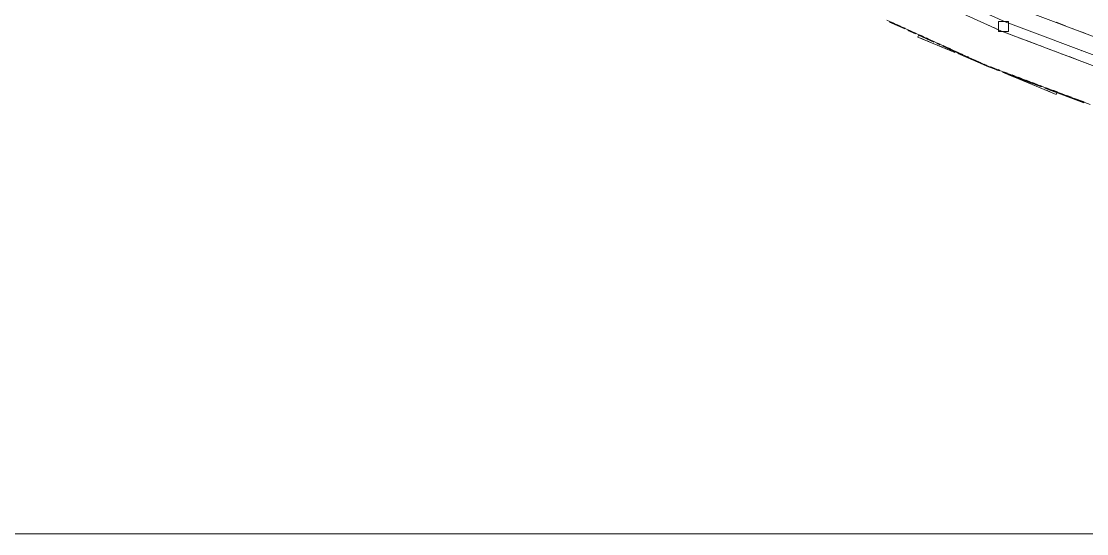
# Paper-space layout '01 Plans' of a CAD drawing. Header units: millimetres. Extents: x 5 to 415, y 7 to 290.
# Drawn here: x 27.52 to 70.19, y 107 to 127.5 of the extents above; entities that cross this region are included whole.
import ezdxf

# ---------------------------------------------------------------- set-up
doc = ezdxf.new("R2010")
doc.units = ezdxf.units.MM
doc.layers.add('DIMENSIONS', color=7, linetype='Continuous')
doc.layers.add('GEOMETRY', color=7, linetype='Continuous')

# ---------------------------------------------------------------- blocks, each defined once
blk = doc.blocks.new('SHEET_01')
at = {"layer": 'DIMENSIONS', "lineweight": 13}
blk.add_line((24.592, 107), (159.408, 107), dxfattribs=at)
at = {"layer": 'GEOMETRY', "lineweight": 13}
for p, q in [((66.778, 127.109), (62.849, 128.888)), ((63.026, 129.247), (66.931, 127.478)), ((71.168, 126.631), (67.199, 128.125)), ((66.204, 125.723), (62.186, 127.543)), ((62.299, 127.47), (62.421, 127.415)), ((62.421, 127.415), (62.299, 127.47)), ((62.299, 127.47), (62.421, 127.415)), ((62.421, 127.415), (62.299, 127.47)), ((62.299, 127.47), (62.421, 127.415)), ((62.421, 127.415), (62.299, 127.47)), ((62.299, 127.47), (62.421, 127.415)), ((62.421, 127.415), (62.299, 127.47)), ((62.299, 127.47), (62.908, 127.194)), ((62.908, 127.194), (62.299, 127.47)), ((62.369, 127.46), (62.43, 127.433)), ((62.43, 127.433), (62.369, 127.46)), ((62.369, 127.46), (62.43, 127.433)), ((62.49, 127.405), (62.369, 127.46)), ((62.43, 127.433), (62.369, 127.46)), ((62.369, 127.46), (62.43, 127.433)), ((62.43, 127.433), (62.369, 127.46)), ((62.369, 127.46), (62.43, 127.433)), ((62.43, 127.433), (62.369, 127.46)), ((62.369, 127.46), (62.43, 127.433)), ((62.43, 127.433), (62.369, 127.46)), ((62.369, 127.46), (62.43, 127.433)), ((62.49, 127.405), (62.369, 127.46)), ((62.369, 127.46), (62.49, 127.405)), ((62.49, 127.405), (62.369, 127.46)), ((62.49, 127.405), (62.369, 127.46)), ((62.434, 127.442), (62.373, 127.469)), ((62.373, 127.469), (62.495, 127.414)), ((62.543, 127.36), (62.603, 127.332)), ((62.603, 127.332), (62.543, 127.36)), ((62.543, 127.36), (62.603, 127.332)), ((62.603, 127.332), (62.543, 127.36)), ((62.543, 127.36), (62.603, 127.332)), ((62.603, 127.332), (62.543, 127.36)), ((62.543, 127.36), (62.603, 127.332)), ((62.603, 127.332), (62.543, 127.36)), ((62.917, 127.212), (62.612, 127.35)), ((62.917, 127.212), (62.612, 127.35)), ((62.612, 127.35), (62.917, 127.212)), ((62.917, 127.212), (62.612, 127.35)), ((62.917, 127.212), (62.612, 127.35)), ((62.617, 127.359), (62.738, 127.304)), ((62.786, 127.249), (62.908, 127.194)), ((62.908, 127.194), (62.786, 127.249)), ((62.786, 127.249), (62.908, 127.194)), ((62.908, 127.194), (62.786, 127.249)), ((62.786, 127.249), (62.908, 127.194)), ((62.908, 127.194), (62.786, 127.249)), ((62.786, 127.249), (62.908, 127.194)), ((62.908, 127.194), (62.786, 127.249)), ((62.795, 127.267), (62.917, 127.212)), ((62.917, 127.212), (62.795, 127.267)), ((62.795, 127.267), (62.917, 127.212)), ((62.917, 127.212), (62.795, 127.267)), ((62.795, 127.267), (62.917, 127.212)), ((62.917, 127.212), (62.795, 127.267)), ((62.795, 127.267), (62.917, 127.212)), ((62.917, 127.212), (62.795, 127.267)), ((62.795, 127.267), (62.917, 127.212)), ((62.917, 127.212), (62.795, 127.267)), ((62.795, 127.267), (62.917, 127.212)), ((62.921, 127.221), (62.86, 127.249)), ((62.86, 127.249), (62.921, 127.221)), ((65.98, 127.47), (66.103, 127.414)), ((66.103, 127.414), (65.98, 127.47)), ((65.98, 127.47), (66.103, 127.414)), ((66.225, 127.359), (66.287, 127.331)), ((66.287, 127.331), (66.225, 127.359)), ((66.225, 127.359), (66.287, 127.331)), ((66.471, 127.248), (66.594, 127.192)), ((66.594, 127.192), (66.471, 127.248)), ((66.471, 127.248), (66.594, 127.192)), ((67.054, 127.493), (66.654, 127.493)), ((66.654, 127.493), (66.654, 127.093)), ((66.931, 127.478), (70.943, 125.968)), ((66.974, 127.493), (67.054, 127.493)), ((67.054, 127.093), (67.054, 127.493)), ((67.054, 127.493), (67.054, 127.493)), ((68.963, 127.461), (69.341, 127.319)), ((69.53, 127.247), (69.656, 127.2)), ((63.03, 127.139), (63.334, 127.001)), ((63.334, 127.001), (63.03, 127.139)), ((63.03, 127.139), (63.334, 127.001)), ((63.334, 127.001), (63.03, 127.139)), ((63.03, 127.139), (63.334, 127.001)), ((63.334, 127.001), (63.03, 127.139)), ((63.03, 127.139), (63.334, 127.001)), ((63.334, 127.001), (63.03, 127.139)), ((63.03, 127.139), (63.334, 127.001)), ((63.334, 127.001), (63.03, 127.139)), ((63.038, 127.157), (63.16, 127.102)), ((63.16, 127.102), (63.038, 127.157)), ((63.038, 127.157), (63.16, 127.102)), ((63.16, 127.102), (63.038, 127.157)), ((63.16, 127.102), (63.038, 127.157)), ((63.038, 127.157), (63.16, 127.102)), ((63.16, 127.102), (63.038, 127.157)), ((63.038, 127.157), (63.16, 127.102)), ((63.16, 127.102), (63.038, 127.157)), ((63.038, 127.157), (63.16, 127.102)), ((63.16, 127.102), (63.038, 127.157)), ((63.038, 127.157), (63.16, 127.102)), ((63.16, 127.102), (63.038, 127.157)), ((63.038, 127.157), (63.16, 127.102)), ((63.16, 127.102), (63.038, 127.157)), ((63.16, 127.102), (63.038, 127.157)), ((63.164, 127.111), (63.103, 127.138)), ((63.103, 127.138), (63.164, 127.111)), ((63.282, 127.047), (63.343, 127.019)), ((63.343, 127.019), (63.282, 127.047)), ((63.282, 127.047), (63.343, 127.019)), ((63.343, 127.019), (63.282, 127.047)), ((63.343, 127.019), (63.282, 127.047)), ((63.282, 127.047), (63.343, 127.019)), ((63.343, 127.019), (63.282, 127.047)), ((63.282, 127.047), (63.343, 127.019)), ((63.343, 127.019), (63.282, 127.047)), ((63.282, 127.047), (63.343, 127.019)), ((63.343, 127.019), (63.282, 127.047)), ((63.282, 127.047), (63.343, 127.019)), ((63.343, 127.019), (63.282, 127.047)), ((63.282, 127.047), (63.343, 127.019)), ((63.343, 127.019), (63.282, 127.047)), ((63.343, 127.019), (63.282, 127.047)), ((63.347, 127.028), (63.286, 127.056)), ((63.286, 127.056), (63.347, 127.028)), ((63.458, 126.932), (63.432, 126.871)), ((63.432, 126.871), (64.91, 126.258)), ((63.456, 126.946), (63.578, 126.891)), ((63.578, 126.891), (63.456, 126.946)), ((63.456, 126.946), (63.578, 126.891)), ((63.578, 126.891), (63.456, 126.946)), ((63.456, 126.946), (63.578, 126.891)), ((63.578, 126.891), (63.456, 126.946)), ((63.456, 126.946), (63.578, 126.891)), ((63.578, 126.891), (63.456, 126.946)), ((63.456, 126.946), (64.065, 126.67)), ((64.065, 126.67), (63.456, 126.946)), ((63.679, 126.769), (63.494, 126.845)), ((63.525, 126.936), (63.586, 126.909)), ((63.586, 126.909), (63.525, 126.936)), ((63.525, 126.936), (63.586, 126.909)), ((63.647, 126.881), (63.525, 126.936)), ((63.586, 126.909), (63.525, 126.936)), ((63.525, 126.936), (63.586, 126.909)), ((63.586, 126.909), (63.525, 126.936)), ((63.525, 126.936), (63.586, 126.909)), ((63.586, 126.909), (63.525, 126.936)), ((63.525, 126.936), (63.586, 126.909)), ((63.586, 126.909), (63.525, 126.936)), ((63.525, 126.936), (63.586, 126.909)), ((63.647, 126.881), (63.525, 126.936)), ((63.525, 126.936), (63.647, 126.881)), ((63.647, 126.881), (63.525, 126.936)), ((63.647, 126.881), (63.525, 126.936)), ((63.59, 126.918), (63.53, 126.945)), ((63.53, 126.945), (63.651, 126.89)), ((63.7, 126.835), (63.76, 126.808)), ((63.76, 126.808), (63.7, 126.835)), ((63.7, 126.835), (63.76, 126.808)), ((63.76, 126.808), (63.7, 126.835)), ((63.7, 126.835), (63.76, 126.808)), ((63.76, 126.808), (63.7, 126.835)), ((63.7, 126.835), (63.76, 126.808)), ((63.76, 126.808), (63.7, 126.835)), ((63.891, 126.771), (63.769, 126.826)), ((63.891, 126.771), (63.769, 126.826)), ((63.769, 126.826), (63.891, 126.771)), ((63.891, 126.771), (63.769, 126.826)), ((63.891, 126.771), (63.769, 126.826)), ((63.773, 126.835), (63.895, 126.78)), ((66.814, 127.093), (66.654, 127.093)), ((66.654, 127.093), (67.054, 127.093)), ((66.654, 127.093), (66.654, 127.093)), ((66.717, 127.136), (66.778, 127.109)), ((66.778, 127.109), (66.717, 127.136)), ((66.717, 127.136), (66.778, 127.109)), ((66.778, 127.109), (66.841, 127.085)), ((66.841, 127.085), (66.778, 127.109)), ((66.778, 127.109), (66.841, 127.085)), ((70.814, 125.589), (66.778, 127.109)), ((66.967, 127.037), (67.346, 126.895)), ((67.346, 126.895), (66.967, 127.037)), ((66.967, 127.037), (67.346, 126.895)), ((67.472, 126.847), (67.661, 126.776)), ((67.661, 126.776), (67.472, 126.847)), ((67.472, 126.847), (67.661, 126.776)), ((68.31, 126.959), (68.247, 126.983)), ((68.247, 126.983), (68.31, 126.959)), ((68.31, 126.959), (68.247, 126.983)), ((69.782, 127.153), (70.16, 127.01)), ((63.863, 126.692), (63.802, 126.718)), ((63.943, 126.725), (64.065, 126.67)), ((64.065, 126.67), (63.943, 126.725)), ((63.943, 126.725), (64.065, 126.67)), ((64.065, 126.67), (63.943, 126.725)), ((63.943, 126.725), (64.065, 126.67)), ((64.065, 126.67), (63.943, 126.725)), ((63.943, 126.725), (64.065, 126.67)), ((64.065, 126.67), (63.943, 126.725)), ((64.012, 126.716), (64.073, 126.688)), ((64.073, 126.688), (64.012, 126.716)), ((64.012, 126.716), (64.073, 126.688)), ((64.073, 126.688), (64.012, 126.716)), ((64.073, 126.688), (64.012, 126.716)), ((64.012, 126.716), (64.073, 126.688)), ((64.073, 126.688), (64.012, 126.716)), ((64.012, 126.716), (64.073, 126.688)), ((64.073, 126.688), (64.012, 126.716)), ((64.012, 126.716), (64.073, 126.688)), ((64.073, 126.688), (64.012, 126.716)), ((64.012, 126.716), (64.073, 126.688)), ((64.073, 126.688), (64.012, 126.716)), ((64.012, 126.716), (64.073, 126.688)), ((64.073, 126.688), (64.012, 126.716)), ((64.073, 126.688), (64.012, 126.716)), ((64.077, 126.697), (64.016, 126.725)), ((64.016, 126.725), (64.077, 126.697)), ((64.171, 126.565), (64.048, 126.616)), ((64.187, 126.615), (64.308, 126.56)), ((64.308, 126.56), (64.187, 126.615)), ((64.187, 126.615), (64.308, 126.56)), ((64.308, 126.56), (64.187, 126.615)), ((64.187, 126.615), (64.308, 126.56)), ((64.308, 126.56), (64.187, 126.615)), ((64.187, 126.615), (64.308, 126.56)), ((64.308, 126.56), (64.187, 126.615)), ((64.187, 126.615), (64.308, 126.56)), ((64.308, 126.56), (64.187, 126.615)), ((64.195, 126.633), (64.317, 126.578)), ((64.317, 126.578), (64.195, 126.633)), ((64.195, 126.633), (64.317, 126.578)), ((64.317, 126.578), (64.195, 126.633)), ((64.317, 126.578), (64.195, 126.633)), ((64.195, 126.633), (64.317, 126.578)), ((64.317, 126.578), (64.195, 126.633)), ((64.195, 126.633), (64.317, 126.578)), ((64.317, 126.578), (64.195, 126.633)), ((64.195, 126.633), (64.317, 126.578)), ((64.317, 126.578), (64.195, 126.633)), ((64.195, 126.633), (64.317, 126.578)), ((64.317, 126.578), (64.195, 126.633)), ((64.195, 126.633), (64.317, 126.578)), ((64.317, 126.578), (64.195, 126.633)), ((64.317, 126.578), (64.195, 126.633)), ((64.321, 126.587), (64.26, 126.614)), ((64.26, 126.614), (64.321, 126.587)), ((64.418, 126.463), (64.295, 126.514)), ((64.43, 126.504), (64.491, 126.477)), ((64.491, 126.477), (64.43, 126.504)), ((64.43, 126.504), (64.491, 126.477)), ((64.491, 126.477), (64.43, 126.504)), ((64.43, 126.504), (64.491, 126.477)), ((64.491, 126.477), (64.43, 126.504)), ((64.43, 126.504), (64.491, 126.477)), ((64.491, 126.477), (64.43, 126.504)), ((64.43, 126.504), (65.222, 126.146)), ((65.222, 126.146), (64.43, 126.504)), ((64.438, 126.523), (64.499, 126.495)), ((64.499, 126.495), (64.438, 126.523)), ((64.438, 126.523), (64.499, 126.495)), ((64.804, 126.357), (64.438, 126.523)), ((64.499, 126.495), (64.438, 126.523)), ((64.438, 126.523), (64.499, 126.495)), ((64.499, 126.495), (64.438, 126.523)), ((64.438, 126.523), (64.499, 126.495)), ((64.499, 126.495), (64.438, 126.523)), ((64.438, 126.523), (64.499, 126.495)), ((64.499, 126.495), (64.438, 126.523)), ((64.438, 126.523), (64.499, 126.495)), ((64.804, 126.357), (64.438, 126.523)), ((64.438, 126.523), (64.804, 126.357)), ((64.804, 126.357), (64.438, 126.523)), ((64.804, 126.357), (64.438, 126.523)), ((64.503, 126.504), (64.443, 126.532)), ((64.443, 126.532), (64.808, 126.366)), ((64.91, 126.258), (64.541, 126.412)), ((64.613, 126.422), (64.735, 126.366)), ((64.735, 126.366), (64.613, 126.422)), ((64.613, 126.422), (64.735, 126.366)), ((64.735, 126.366), (64.613, 126.422)), ((64.613, 126.422), (64.735, 126.366)), ((64.735, 126.366), (64.613, 126.422)), ((64.613, 126.422), (64.735, 126.366)), ((64.735, 126.366), (64.613, 126.422)), ((64.682, 126.412), (64.743, 126.385)), ((64.743, 126.385), (64.682, 126.412)), ((64.682, 126.412), (64.743, 126.385)), ((64.743, 126.385), (64.682, 126.412)), ((64.682, 126.412), (64.743, 126.385)), ((64.743, 126.385), (64.682, 126.412)), ((64.682, 126.412), (64.743, 126.385)), ((64.743, 126.385), (64.682, 126.412)), ((64.682, 126.412), (64.743, 126.385)), ((64.743, 126.385), (64.682, 126.412)), ((64.682, 126.412), (64.743, 126.385)), ((64.747, 126.394), (64.686, 126.421)), ((67.787, 126.729), (68.165, 126.586)), ((68.165, 126.586), (67.787, 126.729)), ((67.787, 126.729), (68.165, 126.586)), ((68.355, 126.515), (68.481, 126.468)), ((68.481, 126.468), (68.355, 126.515)), ((68.355, 126.515), (68.481, 126.468)), ((68.607, 126.42), (68.796, 126.349)), ((68.796, 126.349), (68.607, 126.42)), ((68.607, 126.42), (68.796, 126.349)), ((70.003, 126.322), (69.94, 126.346)), ((69.94, 126.346), (70.003, 126.322)), ((70.003, 126.322), (69.94, 126.346)), ((64.857, 126.311), (64.917, 126.284)), ((64.917, 126.284), (64.857, 126.311)), ((64.857, 126.311), (64.917, 126.284)), ((64.917, 126.284), (64.857, 126.311)), ((64.857, 126.311), (64.917, 126.284)), ((64.917, 126.284), (64.857, 126.311)), ((64.857, 126.311), (64.917, 126.284)), ((64.917, 126.284), (64.857, 126.311)), ((65.047, 126.247), (64.925, 126.302)), ((65.047, 126.247), (64.925, 126.302)), ((64.925, 126.302), (65.047, 126.247)), ((65.047, 126.247), (64.925, 126.302)), ((65.047, 126.247), (64.925, 126.302)), ((64.929, 126.311), (65.051, 126.256)), ((65.157, 126.156), (65.034, 126.207)), ((65.034, 126.207), (65.65, 125.952)), ((65.1, 126.201), (65.222, 126.146)), ((65.222, 126.146), (65.1, 126.201)), ((65.1, 126.201), (65.222, 126.146)), ((65.222, 126.146), (65.1, 126.201)), ((65.1, 126.201), (65.222, 126.146)), ((65.222, 126.146), (65.1, 126.201)), ((65.1, 126.201), (65.222, 126.146)), ((65.222, 126.146), (65.1, 126.201)), ((65.169, 126.192), (65.23, 126.164)), ((65.23, 126.164), (65.169, 126.192)), ((65.169, 126.192), (65.23, 126.164)), ((65.23, 126.164), (65.169, 126.192)), ((65.23, 126.164), (65.169, 126.192)), ((65.169, 126.192), (65.23, 126.164)), ((65.23, 126.164), (65.169, 126.192)), ((65.169, 126.192), (65.23, 126.164)), ((65.23, 126.164), (65.169, 126.192)), ((65.169, 126.192), (65.23, 126.164)), ((65.23, 126.164), (65.169, 126.192)), ((65.169, 126.192), (65.23, 126.164)), ((65.23, 126.164), (65.169, 126.192)), ((65.169, 126.192), (65.23, 126.164)), ((65.23, 126.164), (65.169, 126.192)), ((65.23, 126.164), (65.169, 126.192)), ((65.234, 126.173), (65.173, 126.201)), ((65.173, 126.201), (65.234, 126.173)), ((65.65, 125.952), (65.28, 126.105)), ((65.344, 126.091), (65.466, 126.035)), ((65.466, 126.035), (65.344, 126.091)), ((65.344, 126.091), (65.466, 126.035)), ((65.466, 126.035), (65.344, 126.091)), ((65.344, 126.091), (65.466, 126.035)), ((65.466, 126.035), (65.344, 126.091)), ((65.344, 126.091), (65.466, 126.035)), ((65.466, 126.035), (65.344, 126.091)), ((65.344, 126.091), (65.466, 126.035)), ((65.466, 126.035), (65.344, 126.091)), ((65.352, 126.109), (65.473, 126.054)), ((65.473, 126.054), (65.352, 126.109)), ((65.352, 126.109), (65.473, 126.054)), ((65.473, 126.054), (65.352, 126.109)), ((65.473, 126.054), (65.352, 126.109)), ((65.352, 126.109), (65.473, 126.054)), ((65.473, 126.054), (65.352, 126.109)), ((65.352, 126.109), (65.473, 126.054)), ((65.473, 126.054), (65.352, 126.109)), ((65.352, 126.109), (65.473, 126.054)), ((65.473, 126.054), (65.352, 126.109)), ((65.352, 126.109), (65.473, 126.054)), ((65.473, 126.054), (65.352, 126.109)), ((65.352, 126.109), (65.473, 126.054)), ((65.473, 126.054), (65.352, 126.109)), ((65.473, 126.054), (65.352, 126.109)), ((65.477, 126.063), (65.416, 126.09)), ((65.416, 126.09), (65.477, 126.063)), ((65.587, 125.98), (65.648, 125.953)), ((65.648, 125.953), (65.587, 125.98)), ((65.587, 125.98), (65.648, 125.953)), ((65.648, 125.953), (65.587, 125.98)), ((65.587, 125.98), (65.648, 125.953)), ((65.648, 125.953), (65.587, 125.98)), ((65.587, 125.98), (65.648, 125.953)), ((65.648, 125.953), (65.587, 125.98)), ((65.587, 125.98), (66.196, 125.704)), ((66.196, 125.704), (65.587, 125.98)), ((65.595, 125.999), (65.656, 125.971)), ((65.656, 125.971), (65.595, 125.999)), ((65.595, 125.999), (65.656, 125.971)), ((65.96, 125.833), (65.595, 125.999)), ((65.656, 125.971), (65.595, 125.999)), ((65.595, 125.999), (65.656, 125.971)), ((65.656, 125.971), (65.595, 125.999)), ((65.595, 125.999), (65.656, 125.971)), ((65.656, 125.971), (65.595, 125.999)), ((65.595, 125.999), (65.656, 125.971)), ((65.656, 125.971), (65.595, 125.999)), ((65.595, 125.999), (65.656, 125.971)), ((65.96, 125.833), (65.595, 125.999)), ((65.595, 125.999), (65.96, 125.833)), ((65.96, 125.833), (65.595, 125.999)), ((65.96, 125.833), (65.595, 125.999)), ((65.66, 125.98), (65.964, 125.842)), ((65.77, 125.897), (65.892, 125.842)), ((65.892, 125.842), (65.77, 125.897)), ((65.77, 125.897), (65.892, 125.842)), ((65.892, 125.842), (65.77, 125.897)), ((65.77, 125.897), (65.892, 125.842)), ((65.892, 125.842), (65.77, 125.897)), ((65.77, 125.897), (65.892, 125.842)), ((65.892, 125.842), (65.77, 125.897)), ((65.903, 125.87), (65.843, 125.897)), ((68.922, 126.301), (69.048, 126.254)), ((69.048, 126.254), (68.922, 126.301)), ((68.922, 126.301), (69.048, 126.254)), ((69.175, 126.206), (69.364, 126.135)), ((69.364, 126.135), (69.175, 126.206)), ((69.175, 126.206), (69.364, 126.135)), ((69.49, 126.088), (69.868, 125.945)), ((69.868, 125.945), (69.49, 126.088)), ((69.49, 126.088), (69.868, 125.945)), ((69.995, 125.898), (70.184, 125.827)), ((70.184, 125.827), (69.995, 125.898)), ((69.995, 125.898), (70.184, 125.827)), ((65.896, 125.85), (65.834, 125.876)), ((65.834, 125.876), (65.896, 125.85)), ((65.839, 125.888), (65.9, 125.861)), ((65.9, 125.861), (65.839, 125.888)), ((65.839, 125.888), (65.9, 125.861)), ((65.9, 125.861), (65.839, 125.888)), ((65.839, 125.888), (65.9, 125.861)), ((65.9, 125.861), (65.839, 125.888)), ((65.839, 125.888), (65.9, 125.861)), ((65.9, 125.861), (65.839, 125.888)), ((65.839, 125.888), (65.9, 125.861)), ((65.9, 125.861), (65.839, 125.888)), ((65.839, 125.888), (65.9, 125.861)), ((66.014, 125.787), (66.196, 125.704)), ((66.196, 125.704), (66.014, 125.787)), ((66.014, 125.787), (66.196, 125.704)), ((66.196, 125.704), (66.014, 125.787)), ((66.014, 125.787), (66.196, 125.704)), ((66.196, 125.704), (66.014, 125.787)), ((66.014, 125.787), (66.196, 125.704)), ((66.196, 125.704), (66.014, 125.787)), ((66.204, 125.723), (66.081, 125.774)), ((66.081, 125.774), (66.204, 125.723)), ((66.082, 125.778), (66.204, 125.723)), ((66.204, 125.723), (66.082, 125.778)), ((66.082, 125.778), (66.204, 125.723)), ((66.204, 125.723), (66.082, 125.778)), ((66.204, 125.723), (66.082, 125.778)), ((66.082, 125.778), (66.204, 125.723)), ((66.204, 125.723), (66.082, 125.778)), ((66.082, 125.778), (66.204, 125.723)), ((66.204, 125.723), (66.082, 125.778)), ((66.082, 125.778), (66.204, 125.723)), ((66.204, 125.723), (66.082, 125.778)), ((66.082, 125.778), (66.204, 125.723)), ((66.204, 125.723), (66.082, 125.778)), ((66.082, 125.778), (66.204, 125.723)), ((66.204, 125.723), (66.082, 125.778)), ((66.204, 125.723), (66.082, 125.778)), ((66.208, 125.732), (66.086, 125.787)), ((66.086, 125.787), (66.208, 125.732)), ((66.196, 125.704), (66.384, 125.634)), ((66.384, 125.634), (66.196, 125.704)), ((66.196, 125.704), (66.384, 125.634)), ((66.384, 125.634), (66.196, 125.704)), ((66.196, 125.704), (66.384, 125.634)), ((66.384, 125.634), (66.196, 125.704)), ((66.196, 125.704), (66.384, 125.634)), ((66.384, 125.634), (66.196, 125.704)), ((66.196, 125.704), (66.697, 125.516)), ((66.697, 125.516), (66.196, 125.704)), ((70.332, 124.169), (66.204, 125.723)), ((66.389, 125.646), (66.327, 125.672)), ((66.327, 125.672), (66.389, 125.646)), ((66.329, 125.676), (66.392, 125.652)), ((66.392, 125.652), (66.329, 125.676)), ((66.329, 125.676), (66.392, 125.652)), ((66.704, 125.534), (66.329, 125.676)), ((66.392, 125.652), (66.329, 125.676)), ((66.329, 125.676), (66.392, 125.652)), ((66.392, 125.652), (66.329, 125.676)), ((66.329, 125.676), (66.392, 125.652)), ((66.392, 125.652), (66.329, 125.676)), ((66.329, 125.676), (66.392, 125.652)), ((66.392, 125.652), (66.329, 125.676)), ((66.329, 125.676), (66.392, 125.652)), ((66.704, 125.534), (66.329, 125.676)), ((66.329, 125.676), (66.704, 125.534)), ((66.704, 125.534), (66.329, 125.676)), ((66.704, 125.534), (66.329, 125.676)), ((66.395, 125.661), (66.333, 125.685)), ((66.333, 125.685), (66.52, 125.614)), ((66.572, 125.563), (66.697, 125.516)), ((66.697, 125.516), (66.572, 125.563)), ((66.572, 125.563), (66.697, 125.516)), ((66.697, 125.516), (66.572, 125.563)), ((66.572, 125.563), (66.697, 125.516)), ((66.697, 125.516), (66.572, 125.563)), ((66.572, 125.563), (66.697, 125.516)), ((66.697, 125.516), (66.572, 125.563)), ((66.697, 125.519), (66.573, 125.57)), ((66.573, 125.57), (66.697, 125.519)), ((66.579, 125.581), (66.704, 125.534)), ((66.704, 125.534), (66.579, 125.581)), ((66.579, 125.581), (66.704, 125.534)), ((66.704, 125.534), (66.579, 125.581)), ((66.579, 125.581), (66.704, 125.534)), ((66.704, 125.534), (66.579, 125.581)), ((66.579, 125.581), (66.704, 125.534)), ((66.704, 125.534), (66.579, 125.581)), ((66.579, 125.581), (66.704, 125.534)), ((66.704, 125.534), (66.579, 125.581)), ((66.579, 125.581), (66.704, 125.534)), ((66.708, 125.544), (66.646, 125.567)), ((66.646, 125.567), (66.708, 125.544)), ((66.943, 125.417), (66.82, 125.468)), ((66.82, 125.468), (68.976, 124.575)), ((66.822, 125.469), (67.26, 125.304)), ((67.26, 125.304), (66.822, 125.469)), ((66.822, 125.469), (67.26, 125.304)), ((67.26, 125.304), (66.822, 125.469)), ((66.822, 125.469), (67.26, 125.304)), ((67.26, 125.304), (66.822, 125.469)), ((66.822, 125.469), (67.26, 125.304)), ((67.26, 125.304), (66.822, 125.469)), ((66.822, 125.469), (68.386, 124.88)), ((68.386, 124.88), (66.822, 125.469)), ((67.021, 125.426), (66.896, 125.473)), ((66.896, 125.473), (67.021, 125.426)), ((66.892, 125.464), (67.017, 125.417)), ((67.017, 125.417), (66.892, 125.464)), ((66.892, 125.464), (67.017, 125.417)), ((67.017, 125.417), (66.892, 125.464)), ((67.017, 125.417), (66.892, 125.464)), ((66.892, 125.464), (67.017, 125.417)), ((67.017, 125.417), (66.892, 125.464)), ((66.892, 125.464), (67.017, 125.417)), ((67.017, 125.417), (66.892, 125.464)), ((66.892, 125.464), (67.017, 125.417)), ((67.017, 125.417), (66.892, 125.464)), ((66.892, 125.464), (67.017, 125.417)), ((67.017, 125.417), (66.892, 125.464)), ((66.892, 125.464), (67.017, 125.417)), ((67.017, 125.417), (66.892, 125.464)), ((67.017, 125.417), (66.892, 125.464)), ((67.436, 125.212), (67.066, 125.366)), ((67.142, 125.37), (67.267, 125.322)), ((67.267, 125.322), (67.142, 125.37)), ((67.142, 125.37), (67.267, 125.322)), ((67.33, 125.299), (67.142, 125.37)), ((67.267, 125.322), (67.142, 125.37)), ((67.142, 125.37), (67.267, 125.322)), ((67.267, 125.322), (67.142, 125.37)), ((67.142, 125.37), (67.267, 125.322)), ((67.267, 125.322), (67.142, 125.37)), ((67.142, 125.37), (67.267, 125.322)), ((67.267, 125.322), (67.142, 125.37)), ((67.142, 125.37), (67.267, 125.322)), ((67.33, 125.299), (67.142, 125.37)), ((67.142, 125.37), (67.33, 125.299)), ((67.33, 125.299), (67.142, 125.37)), ((67.33, 125.299), (67.142, 125.37)), ((67.271, 125.332), (67.208, 125.355)), ((67.208, 125.355), (67.333, 125.308)), ((67.385, 125.257), (68.073, 124.998)), ((68.073, 124.998), (67.385, 125.257)), ((67.385, 125.257), (68.073, 124.998)), ((68.073, 124.998), (67.385, 125.257)), ((67.385, 125.257), (68.073, 124.998)), ((68.073, 124.998), (67.385, 125.257)), ((67.385, 125.257), (68.073, 124.998)), ((68.073, 124.998), (67.385, 125.257)), ((67.455, 125.252), (67.58, 125.205)), ((67.58, 125.205), (67.455, 125.252)), ((67.455, 125.252), (67.58, 125.205)), ((67.58, 125.205), (67.455, 125.252)), ((67.58, 125.205), (67.455, 125.252)), ((67.455, 125.252), (67.58, 125.205)), ((67.58, 125.205), (67.455, 125.252)), ((67.455, 125.252), (67.58, 125.205)), ((67.58, 125.205), (67.455, 125.252)), ((67.455, 125.252), (67.58, 125.205)), ((67.58, 125.205), (67.455, 125.252)), ((67.455, 125.252), (67.58, 125.205)), ((67.58, 125.205), (67.455, 125.252)), ((67.455, 125.252), (67.58, 125.205)), ((67.58, 125.205), (67.455, 125.252)), ((67.58, 125.205), (67.455, 125.252)), ((67.584, 125.214), (67.459, 125.261)), ((67.459, 125.261), (67.584, 125.214)), ((67.99, 124.983), (67.559, 125.161)), ((67.705, 125.158), (67.893, 125.087)), ((67.893, 125.087), (67.705, 125.158)), ((67.705, 125.158), (67.893, 125.087)), ((67.893, 125.087), (67.705, 125.158)), ((67.893, 125.087), (67.705, 125.158)), ((67.705, 125.158), (67.893, 125.087)), ((67.893, 125.087), (67.705, 125.158)), ((67.705, 125.158), (67.893, 125.087)), ((67.893, 125.087), (67.705, 125.158)), ((67.705, 125.158), (67.893, 125.087)), ((67.893, 125.087), (67.705, 125.158)), ((67.705, 125.158), (67.893, 125.087)), ((67.893, 125.087), (67.705, 125.158)), ((67.705, 125.158), (67.893, 125.087)), ((67.893, 125.087), (67.705, 125.158)), ((67.893, 125.087), (67.705, 125.158)), ((67.896, 125.096), (67.771, 125.143)), ((67.771, 125.143), (67.896, 125.096)), ((68.018, 125.04), (68.08, 125.016)), ((68.08, 125.016), (68.018, 125.04)), ((68.018, 125.04), (68.08, 125.016)), ((68.393, 124.899), (68.018, 125.04)), ((68.08, 125.016), (68.018, 125.04)), ((68.018, 125.04), (68.08, 125.016)), ((68.08, 125.016), (68.018, 125.04)), ((68.018, 125.04), (68.08, 125.016)), ((68.08, 125.016), (68.018, 125.04)), ((68.018, 125.04), (68.08, 125.016)), ((68.08, 125.016), (68.018, 125.04)), ((68.018, 125.04), (68.08, 125.016)), ((68.393, 124.899), (68.018, 125.04)), ((68.018, 125.04), (68.393, 124.899)), ((68.393, 124.899), (68.018, 125.04)), ((68.393, 124.899), (68.018, 125.04)), ((68.084, 125.026), (68.021, 125.049)), ((68.021, 125.049), (68.209, 124.979)), ((68.175, 124.906), (68.113, 124.932)), ((68.198, 124.951), (68.386, 124.88)), ((68.386, 124.88), (68.198, 124.951)), ((68.198, 124.951), (68.386, 124.88)), ((68.386, 124.88), (68.198, 124.951)), ((68.198, 124.951), (68.386, 124.88)), ((68.386, 124.88), (68.198, 124.951)), ((68.198, 124.951), (68.386, 124.88)), ((68.386, 124.88), (68.198, 124.951)), ((68.268, 124.946), (68.393, 124.899)), ((68.393, 124.899), (68.268, 124.946)), ((68.268, 124.946), (68.393, 124.899)), ((68.393, 124.899), (68.268, 124.946)), ((68.268, 124.946), (68.393, 124.899)), ((68.393, 124.899), (68.268, 124.946)), ((68.268, 124.946), (68.393, 124.899)), ((68.393, 124.899), (68.268, 124.946)), ((68.268, 124.946), (68.393, 124.899)), ((68.393, 124.899), (68.268, 124.946)), ((68.268, 124.946), (68.393, 124.899)), ((68.397, 124.908), (68.334, 124.932)), ((68.334, 124.932), (68.397, 124.908)), ((68.483, 124.779), (68.36, 124.83)), ((68.511, 124.833), (68.636, 124.786)), ((68.636, 124.786), (68.511, 124.833)), ((68.511, 124.833), (68.636, 124.786)), ((68.636, 124.786), (68.511, 124.833)), ((68.511, 124.833), (68.636, 124.786)), ((68.636, 124.786), (68.511, 124.833)), ((68.511, 124.833), (68.636, 124.786)), ((68.636, 124.786), (68.511, 124.833)), ((68.511, 124.833), (70.076, 124.244)), ((70.076, 124.244), (68.511, 124.833)), ((68.581, 124.828), (68.643, 124.805)), ((68.643, 124.805), (68.581, 124.828)), ((68.581, 124.828), (68.643, 124.805)), ((68.706, 124.781), (68.581, 124.828)), ((68.643, 124.805), (68.581, 124.828)), ((68.581, 124.828), (68.643, 124.805)), ((68.643, 124.805), (68.581, 124.828)), ((68.581, 124.828), (68.643, 124.805)), ((68.643, 124.805), (68.581, 124.828)), ((68.581, 124.828), (68.643, 124.805)), ((68.643, 124.805), (68.581, 124.828)), ((68.581, 124.828), (68.643, 124.805)), ((68.706, 124.781), (68.581, 124.828)), ((68.581, 124.828), (68.706, 124.781)), ((68.706, 124.781), (68.581, 124.828)), ((68.706, 124.781), (68.581, 124.828)), ((68.584, 124.837), (68.709, 124.79)), ((68.729, 124.677), (68.606, 124.728)), ((68.762, 124.739), (68.949, 124.668)), ((68.949, 124.668), (68.762, 124.739)), ((68.762, 124.739), (68.949, 124.668)), ((68.949, 124.668), (68.762, 124.739)), ((68.762, 124.739), (68.949, 124.668)), ((68.949, 124.668), (68.762, 124.739)), ((68.762, 124.739), (68.949, 124.668)), ((68.949, 124.668), (68.762, 124.739)), ((68.831, 124.734), (68.956, 124.687)), ((68.956, 124.687), (68.831, 124.734)), ((68.831, 124.734), (68.956, 124.687)), ((69.019, 124.663), (68.831, 124.734)), ((68.956, 124.687), (68.831, 124.734)), ((68.831, 124.734), (68.956, 124.687)), ((68.956, 124.687), (68.831, 124.734)), ((68.831, 124.734), (68.956, 124.687)), ((68.956, 124.687), (68.831, 124.734)), ((68.831, 124.734), (68.956, 124.687)), ((68.956, 124.687), (68.831, 124.734)), ((68.831, 124.734), (68.956, 124.687)), ((69.019, 124.663), (68.831, 124.734)), ((68.831, 124.734), (69.019, 124.663)), ((69.019, 124.663), (68.831, 124.734)), ((69.019, 124.663), (68.831, 124.734)), ((68.96, 124.696), (68.834, 124.743)), ((68.834, 124.743), (69.022, 124.673)), ((68.976, 124.575), (68.852, 124.626)), ((69.001, 124.636), (68.976, 124.575)), ((68.976, 124.575), (69.001, 124.636)), ((69.074, 124.621), (69.45, 124.48)), ((69.45, 124.48), (69.074, 124.621)), ((69.074, 124.621), (69.45, 124.48)), ((69.45, 124.48), (69.074, 124.621)), ((69.074, 124.621), (69.45, 124.48)), ((69.45, 124.48), (69.074, 124.621)), ((69.074, 124.621), (69.45, 124.48)), ((69.45, 124.48), (69.074, 124.621)), ((69.144, 124.616), (69.269, 124.569)), ((69.269, 124.569), (69.144, 124.616)), ((69.144, 124.616), (69.269, 124.569)), ((69.269, 124.569), (69.144, 124.616)), ((69.269, 124.569), (69.144, 124.616)), ((69.144, 124.616), (69.269, 124.569)), ((69.269, 124.569), (69.144, 124.616)), ((69.144, 124.616), (69.269, 124.569)), ((69.269, 124.569), (69.144, 124.616)), ((69.144, 124.616), (69.269, 124.569)), ((69.269, 124.569), (69.144, 124.616)), ((69.144, 124.616), (69.269, 124.569)), ((69.269, 124.569), (69.144, 124.616)), ((69.144, 124.616), (69.269, 124.569)), ((69.269, 124.569), (69.144, 124.616)), ((69.269, 124.569), (69.144, 124.616)), ((69.272, 124.579), (69.147, 124.626)), ((69.147, 124.626), (69.272, 124.579)), ((68.976, 124.575), (68.976, 124.575)), ((69.394, 124.522), (69.457, 124.498)), ((69.457, 124.498), (69.394, 124.522)), ((69.394, 124.522), (69.457, 124.498)), ((70.082, 124.263), (69.394, 124.522)), ((69.457, 124.498), (69.394, 124.522)), ((69.394, 124.522), (69.457, 124.498)), ((69.457, 124.498), (69.394, 124.522)), ((69.394, 124.522), (69.457, 124.498)), ((69.457, 124.498), (69.394, 124.522)), ((69.394, 124.522), (69.457, 124.498)), ((69.457, 124.498), (69.394, 124.522)), ((69.394, 124.522), (69.457, 124.498)), ((70.082, 124.263), (69.394, 124.522)), ((69.394, 124.522), (70.082, 124.263)), ((70.082, 124.263), (69.394, 124.522)), ((70.082, 124.263), (69.394, 124.522)), ((69.46, 124.508), (69.397, 124.531)), ((69.397, 124.531), (69.585, 124.461)), ((69.638, 124.409), (69.763, 124.362)), ((69.763, 124.362), (69.638, 124.409)), ((69.638, 124.409), (69.763, 124.362)), ((69.763, 124.362), (69.638, 124.409)), ((69.638, 124.409), (69.763, 124.362)), ((69.763, 124.362), (69.638, 124.409)), ((69.638, 124.409), (69.763, 124.362)), ((69.763, 124.362), (69.638, 124.409)), ((69.644, 124.428), (69.769, 124.381)), ((69.769, 124.381), (69.644, 124.428)), ((69.644, 124.428), (69.769, 124.381)), ((69.769, 124.381), (69.644, 124.428)), ((69.644, 124.428), (69.769, 124.381)), ((69.769, 124.381), (69.644, 124.428)), ((69.644, 124.428), (69.769, 124.381)), ((69.769, 124.381), (69.644, 124.428)), ((69.644, 124.428), (69.769, 124.381)), ((69.769, 124.381), (69.644, 124.428)), ((69.644, 124.428), (69.769, 124.381)), ((69.773, 124.39), (69.71, 124.414)), ((69.71, 124.414), (70.085, 124.273)), ((69.888, 124.315), (70.076, 124.244)), ((70.076, 124.244), (69.888, 124.315)), ((69.888, 124.315), (70.076, 124.244)), ((70.076, 124.244), (69.888, 124.315)), ((69.888, 124.315), (70.076, 124.244)), ((70.076, 124.244), (69.888, 124.315)), ((69.888, 124.315), (70.076, 124.244)), ((70.076, 124.244), (69.888, 124.315)), ((69.957, 124.31), (70.082, 124.263)), ((70.082, 124.263), (69.957, 124.31)), ((69.957, 124.31), (70.082, 124.263)), ((70.082, 124.263), (69.957, 124.31)), ((69.957, 124.31), (70.082, 124.263)), ((70.082, 124.263), (69.957, 124.31)), ((69.957, 124.31), (70.082, 124.263)), ((70.082, 124.263), (69.957, 124.31)), ((69.957, 124.31), (70.082, 124.263)), ((70.082, 124.263), (69.957, 124.31)), ((69.957, 124.31), (70.082, 124.263)), ((70.085, 124.273), (69.96, 124.32))]:
    blk.add_line(p, q, dxfattribs=at)

psp = doc.layouts.new('01 Plans')

# ---------------------------------------------------------------- block references
psp.add_blockref('SHEET_01', (0, 0))

doc.saveas('drawing.dxf')
